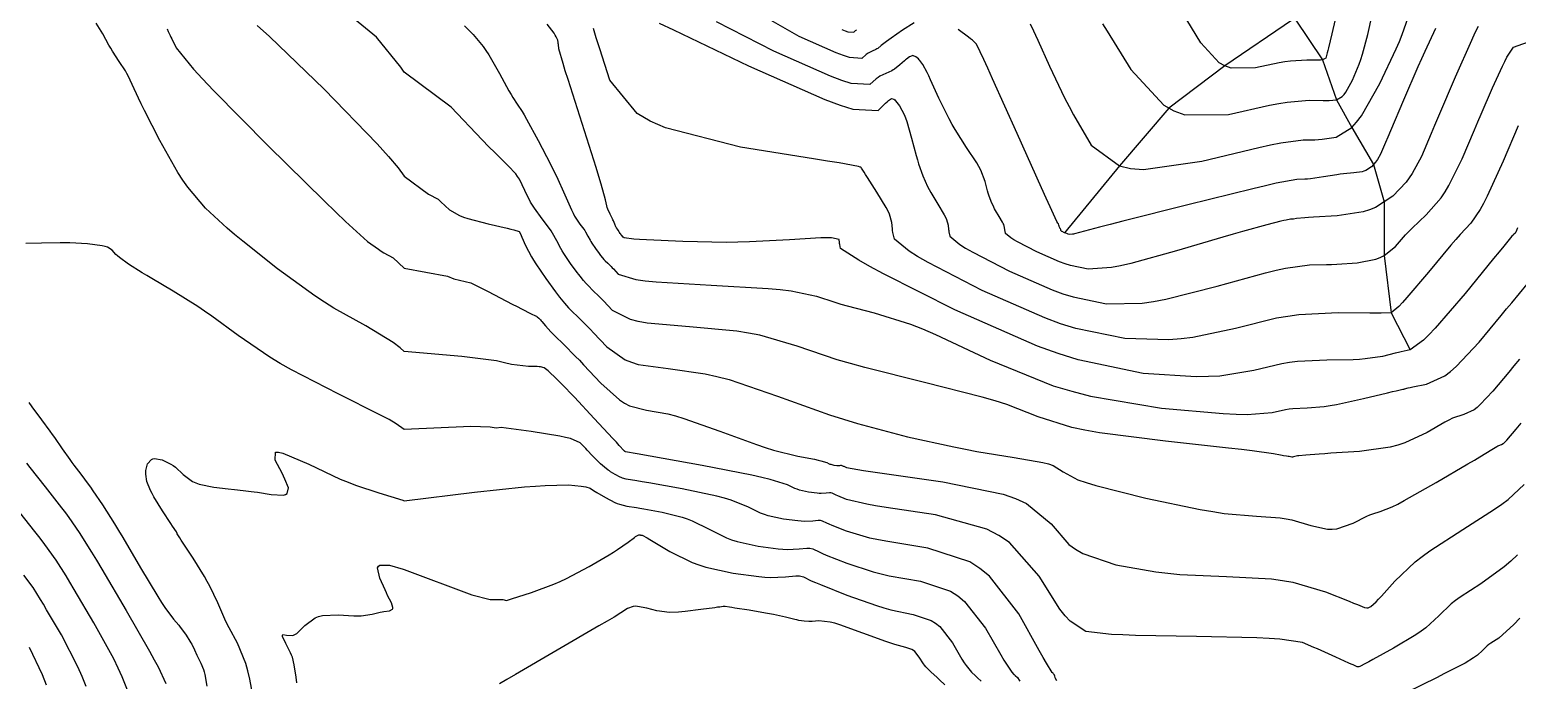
# Model space of a CAD drawing. Header units: metres. Extents: x 837117 to 838479, y 1189012 to 1191015.
# Drawn here: x 837966.1 to 838100.7, y 1189779.3 to 1189838.2 of the extents above; entities that cross this region are included whole.
import ezdxf

# ---------------------------------------------------------------- set-up
doc = ezdxf.new("R2010")
doc.units = ezdxf.units.M
doc.header["$LTSCALE"] = 0.3
for name, color, linetype in [('COTAS 10', 1, 'Continuous'), ('COTAS INT', 252, 'Continuous'), ('DRENAJE', 5, 'Continuous')]:
    doc.layers.add(name, color=color, linetype=linetype)

msp = doc.modelspace()

# ---------------------------------------------------------------- linework, layer by layer
at = {"layer": 'COTAS 10'}
for points in [[(838046.11, 1189838.78), (838045.05, 1189838.1), (838044.03, 1189837.4), (838043.81, 1189837.24), (838043.61, 1189837.1), (838043.14, 1189836.72), (838042.84, 1189836.47), (838042.75, 1189836.42), (838042.66, 1189836.36), (838042.32, 1189836.22), (838041.96, 1189836.04), (838041.86, 1189835.98), (838041.76, 1189835.9), (838041.38, 1189835.56), (838040.28, 1189835.63), (838039.72, 1189835.81), (838039.05, 1189836.05), (838035.7, 1189837.53), (838032.13, 1189839.59)], [(838005.44, 1189838.52), (838006.22, 1189837.72), (838007.13, 1189836.64), (838007.39, 1189836.27), (838007.66, 1189835.88), (838008.63, 1189834.19), (838009.47, 1189832.62), (838009.66, 1189832.29), (838009.82, 1189832.02), (838010.21, 1189831.43), (838010.65, 1189830.76), (838010.84, 1189830.44), (838011.06, 1189830.05), (838012.11, 1189828.14), (838013.24, 1189825.98), (838013.51, 1189825.43), (838013.76, 1189824.91), (838014.52, 1189823.2), (838015.12, 1189821.85), (838015.27, 1189821.55), (838015.41, 1189821.28), (838015.87, 1189820.57), (838016.24, 1189820.1), (838016.32, 1189819.98), (838016.39, 1189819.86), (838016.6, 1189819.48), (838016.8, 1189819.1), (838016.87, 1189818.98), (838016.95, 1189818.85), (838017.29, 1189818.36), (838017.62, 1189817.91), (838017.69, 1189817.81), (838017.75, 1189817.72), (838017.92, 1189817.51), (838018.06, 1189817.36), (838018.11, 1189817.31), (838018.17, 1189817.25), (838018.4, 1189817.03), (838018.7, 1189816.72), (838018.81, 1189816.62), (838018.91, 1189816.51), (838019.36, 1189816.03), (838020.95, 1189815.55), (838021.78, 1189815.44), (838022.77, 1189815.33), (838027.76, 1189815.04), (838032.91, 1189814.74), (838034.01, 1189814.64), (838034.98, 1189814.52), (838037.28, 1189814.04), (838038.93, 1189813.49), (838039.48, 1189813.33), (838040.06, 1189813.16), (838042.51, 1189812.55), (838045.77, 1189811.51), (838046.86, 1189811.08), (838048.04, 1189810.58), (838052.99, 1189808.26), (838058.7, 1189805.94), (838060.37, 1189805.44), (838062.06, 1189805), (838068.48, 1189803.92), (838074.05, 1189803.44), (838075.22, 1189803.38), (838076.22, 1189803.35), (838078.48, 1189803.51), (838079.69, 1189803.79), (838080.03, 1189803.85), (838080.37, 1189803.89), (838081.64, 1189803.95), (838083.2, 1189804.07), (838083.73, 1189804.15), (838084.31, 1189804.25), (838086.74, 1189804.78), (838088.93, 1189805.31), (838089.36, 1189805.41), (838089.71, 1189805.49), (838090.31, 1189805.62), (838090.38, 1189805.63), (838090.4, 1189805.64), (838090.42, 1189805.64), (838090.46, 1189805.66), (838090.79, 1189805.74), (838090.98, 1189805.78), (838091.22, 1189805.83), (838092.45, 1189806.07), (838094.1, 1189806.84), (838094.61, 1189807.22), (838095.13, 1189807.67), (838097.2, 1189809.88), (838099.2, 1189812.31), (838099.69, 1189812.9), (838100.15, 1189813.45), (838101.56, 1189815.13)], [(838093.27, 1189838.27), (838092.3, 1189836.19), (838091.99, 1189835.51), (838091.67, 1189834.79), (838090.36, 1189831.77), (838089.18, 1189829.01), (838088.94, 1189828.44), (838088.73, 1189827.95), (838088.28, 1189826.89), (838088.02, 1189826.41), (838087.94, 1189826.28), (838087.84, 1189826.16), (838087.46, 1189825.75), (838086.96, 1189825.43), (838086.79, 1189825.36), (838086.62, 1189825.31), (838085.87, 1189825.19), (838084.94, 1189825.11), (838084.65, 1189825.07), (838084.35, 1189825.03), (838083.12, 1189824.84), (838081.95, 1189824.67), (838081.68, 1189824.64), (838081.43, 1189824.62), (838080.72, 1189824.59), (838078.86, 1189824.26), (838077.89, 1189824.04), (838076.73, 1189823.76), (838070.86, 1189822.31), (838065, 1189820.83), (838063.83, 1189820.53), (838062.87, 1189820.28), (838061.06, 1189819.8), (838060.61, 1189819.68), (838060.51, 1189819.66), (838060.43, 1189819.64), (838060.2, 1189819.62), (838060.03, 1189819.66), (838059.97, 1189819.68), (838059.92, 1189819.7), (838059.7, 1189819.79), (838059.51, 1189819.89), (838059.48, 1189819.91), (838059.45, 1189819.93), (838059.4, 1189819.97), (838059.39, 1189819.99), (838059.39, 1189820), (838059.39, 1189820.03), (838059.38, 1189820.06), (838059.38, 1189820.07), (838059.37, 1189820.08), (838059.34, 1189820.13), (838059.3, 1189820.19), (838059.29, 1189820.21), (838059.28, 1189820.23), (838059.26, 1189820.28), (838059.24, 1189820.34), (838059.23, 1189820.36), (838059.23, 1189820.38), (838059.2, 1189820.47), (838059.16, 1189820.58), (838059.14, 1189820.62), (838059.12, 1189820.66), (838059.02, 1189820.8), (838058.4, 1189822.12), (838058.05, 1189822.9), (838057.62, 1189823.85), (838055.42, 1189828.77), (838053.21, 1189833.7), (838052.77, 1189834.67), (838052.41, 1189835.46), (838051.75, 1189836.85), (838051.39, 1189837.21), (838051.22, 1189837.34), (838051.03, 1189837.49), (838050.08, 1189838.16)], [(838059.01, 1189779.25), (838058.91, 1189779.44), (838058.88, 1189779.5), (838058.87, 1189779.53), (838058.87, 1189779.55), (838058.83, 1189779.66), (838058.8, 1189779.76), (838058.78, 1189779.78), (838058.77, 1189779.8), (838058.72, 1189779.87), (838058.67, 1189779.92), (838058.65, 1189779.94), (838058.64, 1189779.95), (838058.58, 1189780), (838058.08, 1189780.84), (838057.79, 1189781.36), (838057.43, 1189781.99), (838055.58, 1189785.3), (838052.92, 1189788.7), (838052.06, 1189789.4), (838051.14, 1189789.99), (838047.36, 1189791.25), (838043.72, 1189791.83), (838042.88, 1189791.99), (838042.12, 1189792.16), (838040.01, 1189792.77), (838038.69, 1189793.3), (838038.43, 1189793.4), (838038.22, 1189793.49), (838037.83, 1189793.69), (838037.64, 1189793.74), (838037.55, 1189793.75), (838037.44, 1189793.75), (838036.94, 1189793.69), (838036.16, 1189793.66), (838035.89, 1189793.68), (838035.59, 1189793.7), (838034.3, 1189793.87), (838032.92, 1189794.18), (838032.57, 1189794.29), (838032.23, 1189794.41), (838031.12, 1189794.96), (838029.57, 1189795.59), (838028.96, 1189795.77), (838028.28, 1189795.95), (838025.13, 1189796.61), (838022.13, 1189797.15), (838021.53, 1189797.25), (838021.03, 1189797.34), (838020.07, 1189797.5), (838019.73, 1189797.59), (838019.63, 1189797.63), (838019.52, 1189797.67), (838019.09, 1189797.9), (838018.66, 1189798.16), (838018.55, 1189798.23), (838018.45, 1189798.3), (838018.1, 1189798.56), (838017.75, 1189798.87), (838017.64, 1189798.98), (838017.52, 1189799.1), (838017.04, 1189799.6), (838016.55, 1189800.12), (838016.43, 1189800.25), (838016.31, 1189800.38), (838015.92, 1189800.78), (838015.03, 1189801.16), (838014.59, 1189801.27), (838014.07, 1189801.38), (838011.49, 1189801.79), (838008.78, 1189802.16), (838008.31, 1189802.11), (838007.76, 1189802.19), (838006.01, 1189802.24), (838000, 1189801.97), (837999.26, 1189802.5), (837998.63, 1189802.87), (837997.86, 1189803.28), (837994.04, 1189805.2), (837989.8, 1189807.39), (837988.79, 1189807.96), (837987.84, 1189808.53), (837984.97, 1189810.48), (837982.59, 1189812.24), (837981.95, 1189812.69), (837981.32, 1189813.11), (837979.1, 1189814.49), (837977.17, 1189815.63), (837976.72, 1189815.9), (837976.3, 1189816.16), (837975.07, 1189816.95), (837974.24, 1189817.55), (837974.07, 1189817.69), (837973.92, 1189817.82), (837973.6, 1189818.2), (837973.16, 1189818.47), (837972.94, 1189818.53), (837972.68, 1189818.59), (837971.37, 1189818.77), (837969.77, 1189818.86), (837969.32, 1189818.87), (837968.87, 1189818.88), (837967.21, 1189818.83), (837965.79, 1189818.8)], [(837966.06, 1189804.42), (837966.33, 1189804.04), (837967.2, 1189802.85), (837967.96, 1189801.82), (837968.17, 1189801.53), (837968.37, 1189801.25), (837969.08, 1189800.22), (837969.76, 1189799.25), (837969.94, 1189799), (837970.12, 1189798.75), (837970.75, 1189797.93), (837971.43, 1189797.04), (837971.63, 1189796.75), (837971.85, 1189796.44), (837972.7, 1189795.17), (837973.79, 1189793.45), (837974.15, 1189792.85), (837974.54, 1189792.21), (837976.16, 1189789.47), (837977.72, 1189786.88), (837978.06, 1189786.34), (837978.36, 1189785.88), (837979.13, 1189784.82), (837979.62, 1189784.26), (837979.75, 1189784.1), (837979.87, 1189783.94), (837980.28, 1189783.38), (837980.62, 1189782.83), (837980.71, 1189782.68), (837980.78, 1189782.54), (837981.02, 1189782.04), (837981.23, 1189781.56), (837981.29, 1189781.43), (837981.35, 1189781.31), (837981.6, 1189780.85), (837981.84, 1189780.26), (837981.9, 1189780.04), (837981.96, 1189779.8), (837982.16, 1189778.74)], [(838100.89, 1189784.92), (838100.33, 1189784.32), (838098.98, 1189783.1), (838098.26, 1189782.64), (838098.09, 1189782.51), (838097.94, 1189782.39), (838097.51, 1189781.98), (838097.05, 1189781.56), (838096.89, 1189781.44), (838096.71, 1189781.32), (838095.93, 1189780.85), (838094.57, 1189780.13), (838094.02, 1189779.86), (838093.41, 1189779.54), (838090.58, 1189778.14)]]:
    msp.add_lwpolyline(points, dxfattribs=at)
at = {"layer": 'COTAS INT'}
for points in [[(838100.85, 1189808.33), (838100.35, 1189807.73), (838099.88, 1189807.17), (838098.45, 1189805.45), (838097.31, 1189804.23), (838097.03, 1189803.98), (838096.75, 1189803.77), (838095.83, 1189803.35), (838094.81, 1189803), (838094.47, 1189802.83), (838094.09, 1189802.64), (838092.51, 1189801.7), (838090.5, 1189800.76), (838089.85, 1189800.56), (838089.17, 1189800.39), (838086.39, 1189800), (838083.8, 1189799.83), (838083.24, 1189799.79), (838082.75, 1189799.75), (838081.54, 1189799.67), (838080.91, 1189799.61), (838080.78, 1189799.59), (838080.67, 1189799.58), (838080.43, 1189799.52), (838080.32, 1189799.48), (838080.29, 1189799.48), (838080.26, 1189799.48), (838080.15, 1189799.5), (838080.02, 1189799.54), (838079.98, 1189799.55), (838079.94, 1189799.55), (838079.78, 1189799.56), (838079.5, 1189799.6), (838079.39, 1189799.62), (838079.25, 1189799.65), (838078.62, 1189799.78), (838076.68, 1189800.06), (838075.71, 1189800.17), (838074.55, 1189800.3), (838068.84, 1189800.91), (838062.86, 1189801.68), (838061.55, 1189801.92), (838060.37, 1189802.16), (838057.34, 1189803.13), (838054.5, 1189804.23), (838053.44, 1189804.56), (838052.27, 1189804.91), (838047.06, 1189806.23), (838041.66, 1189807.58), (838040.36, 1189807.94), (838039.16, 1189808.29), (838035.53, 1189809.52), (838032.17, 1189810.51), (838031.14, 1189810.71), (838030.07, 1189810.89), (838025.81, 1189811.26), (838021.97, 1189811.6), (838021.16, 1189811.75), (838020.46, 1189811.92), (838018.84, 1189812.74), (838018.02, 1189813.62), (838017.82, 1189813.82), (838017.63, 1189814.02), (838017.07, 1189814.57), (838016.65, 1189814.99), (838016.55, 1189815.09), (838016.46, 1189815.18), (838016.2, 1189815.46), (838015.9, 1189815.84), (838015.78, 1189816), (838015.65, 1189816.18), (838015.04, 1189817), (838014.42, 1189817.91), (838014.28, 1189818.14), (838014.15, 1189818.35), (838013.79, 1189819.06), (838013.41, 1189819.75), (838013.28, 1189819.96), (838013.13, 1189820.18), (838012.46, 1189821.04), (838011.77, 1189822), (838011.59, 1189822.27), (838011.43, 1189822.55), (838010.92, 1189823.62), (838010.41, 1189824.63), (838010.25, 1189824.87), (838010.08, 1189825.11), (838009.41, 1189825.83), (838008.18, 1189827.03), (838007.66, 1189827.56), (838007.06, 1189828.18), (838004.25, 1189831.14), (838000, 1189834.3), (837999.69, 1189834.76), (837997.48, 1189837.49), (837994.85, 1189839.66)], [(838056.6, 1189838.7), (838056.91, 1189838.05), (838057.08, 1189837.67), (838057.29, 1189837.22), (838058.35, 1189834.85), (838059.71, 1189831.99), (838060.12, 1189831.21), (838060.53, 1189830.44), (838062.13, 1189827.7), (838064.68, 1189825.84), (838065.69, 1189825.61), (838066.84, 1189825.52), (838072.13, 1189826.25), (838077.28, 1189827.49), (838078.35, 1189827.73), (838079.27, 1189827.91), (838081.28, 1189828.18), (838082.35, 1189828.19), (838082.67, 1189828.21), (838083, 1189828.24), (838084.28, 1189828.42), (838085.7, 1189829.3), (838086.13, 1189829.78), (838086.56, 1189830.36), (838088.24, 1189833.3), (838089.7, 1189836.41), (838090, 1189837.1), (838090.25, 1189837.71), (838090.8, 1189839.27)], [(838063.15, 1189838.7), (838063.57, 1189838.02), (838065.72, 1189834.55), (838068.68, 1189831.32), (838069.61, 1189830.8), (838070.6, 1189830.44), (838074.55, 1189830.47), (838078.26, 1189831.33), (838079.1, 1189831.49), (838079.84, 1189831.61), (838081.84, 1189831.77), (838083.1, 1189831.74), (838083.38, 1189831.74), (838083.63, 1189831.74), (838084.31, 1189831.8), (838084.83, 1189832.12), (838084.99, 1189832.3), (838085.15, 1189832.51), (838085.76, 1189833.59), (838086.37, 1189835.03), (838086.52, 1189835.47), (838086.67, 1189835.93), (838087.15, 1189837.72), (838087.54, 1189839.51)], [(838100.68, 1189790.64), (838100.07, 1189790.07), (838099.47, 1189789.54), (838097.35, 1189788.01), (838095.5, 1189786.82), (838095.07, 1189786.5), (838094.68, 1189786.19), (838093.55, 1189785.12), (838092.38, 1189784.04), (838091.96, 1189783.73), (838091.49, 1189783.41), (838089.46, 1189782.19), (838087.6, 1189781.16), (838087.24, 1189780.96), (838086.94, 1189780.8), (838086.42, 1189780.52), (838086.34, 1189780.5), (838086.31, 1189780.49), (838086.29, 1189780.49), (838086.19, 1189780.51), (838085.83, 1189780.67), (838085.64, 1189780.75), (838085.41, 1189780.85), (838084.26, 1189781.38), (838082.93, 1189781.97), (838082.59, 1189782.12), (838082.27, 1189782.26), (838081.22, 1189782.7), (838079.17, 1189783.02), (838078.22, 1189783.08), (838077.1, 1189783.14), (838071.65, 1189783.25), (838066.14, 1189783.34), (838064.98, 1189783.39), (838063.97, 1189783.44), (838061.65, 1189783.69), (838060.21, 1189784.64), (838059.77, 1189785.13), (838059.29, 1189785.72), (838057.41, 1189788.7), (838054.73, 1189791.75), (838053.77, 1189792.4), (838052.7, 1189792.96), (838048.03, 1189794.25), (838043.57, 1189794.91), (838042.63, 1189795.07), (838041.83, 1189795.21), (838040.01, 1189795.66), (838039.21, 1189795.97), (838039.06, 1189796.04), (838038.93, 1189796.09), (838038.7, 1189796.21), (838038.58, 1189796.24), (838038.53, 1189796.24), (838038.46, 1189796.24), (838038.16, 1189796.21), (838037.69, 1189796.19), (838037.53, 1189796.2), (838037.35, 1189796.22), (838036.57, 1189796.32), (838035.75, 1189796.5), (838035.54, 1189796.57), (838035.33, 1189796.64), (838034.67, 1189796.97), (838033.1, 1189797.47), (838032.34, 1189797.65), (838031.43, 1189797.84), (838026.94, 1189798.71), (838021.07, 1189799.77), (838020, 1189799.96), (838020, 1189799.96), (838020, 1189799.97), (838019.99, 1189799.97), (838019.98, 1189799.97), (838019.98, 1189799.97), (838019.98, 1189799.98), (838019.97, 1189799.98), (838019.96, 1189799.99), (838019.94, 1189800.01), (838019.94, 1189800.02), (838019.93, 1189800.02), (838019.89, 1189800.06), (838019.45, 1189800.53), (838019.19, 1189800.82), (838018.87, 1189801.17), (838017.19, 1189802.98), (838015.39, 1189804.9), (838014.98, 1189805.32), (838014.63, 1189805.7), (838013.69, 1189806.64), (838013.13, 1189807.17), (838013.01, 1189807.28), (838012.9, 1189807.37), (838012.65, 1189807.57), (838012.33, 1189807.65), (838012.19, 1189807.66), (838012.03, 1189807.67), (838011.23, 1189807.67), (838009.7, 1189807.87), (838009.07, 1189808.01), (838008.35, 1189808.18), (838005.22, 1189808.59), (838000, 1189809.05), (837999.62, 1189809.38), (837999.01, 1189809.85), (837996.52, 1189811.35), (837993.63, 1189812.95), (837992.78, 1189813.49), (837991.9, 1189814.07), (837988.53, 1189816.52), (837985.39, 1189819.02), (837984.65, 1189819.63), (837983.98, 1189820.21), (837982.02, 1189822.01), (837980.42, 1189823.9), (837979.98, 1189824.54), (837979.53, 1189825.23), (837977.9, 1189828.12), (837976.52, 1189830.85), (837976.22, 1189831.44), (837975.97, 1189831.95), (837975.41, 1189833.19), (837975.04, 1189833.97), (837974.92, 1189834.2), (837974.79, 1189834.43), (837974.23, 1189835.29), (837973.62, 1189836.21), (837973.46, 1189836.48), (837973.3, 1189836.75), (837972.74, 1189837.77), (837972.14, 1189838.75)], [(837978.55, 1189838.23), (837978.65, 1189838), (837978.82, 1189837.64), (837978.89, 1189837.49), (837978.98, 1189837.32), (837979.38, 1189836.52), (837980.95, 1189834.58), (837981.77, 1189833.7), (837982.75, 1189832.66), (837987.7, 1189827.66), (837992.75, 1189822.68), (837993.8, 1189821.66), (837994.7, 1189820.8), (837996.69, 1189819), (837997.67, 1189818.29), (837997.92, 1189818.12), (837998.16, 1189817.97), (837998.99, 1189817.51), (838000, 1189816.58), (838003.91, 1189815.84), (838004.48, 1189815.6), (838006.01, 1189815.24), (838007.6, 1189814.46), (838009.75, 1189813.33), (838010.2, 1189813.1), (838010.59, 1189812.9), (838011.47, 1189812.46), (838011.87, 1189812.26), (838011.96, 1189812.22), (838012.03, 1189812.18), (838012.18, 1189812.06), (838012.31, 1189811.89), (838012.37, 1189811.82), (838012.43, 1189811.74), (838012.76, 1189811.35), (838013.26, 1189810.81), (838013.43, 1189810.64), (838013.61, 1189810.45), (838014.42, 1189809.66), (838015.49, 1189808.6), (838015.84, 1189808.24), (838016.22, 1189807.84), (838017.79, 1189806.17), (838019.48, 1189804.66), (838019.93, 1189804.37), (838020.37, 1189804.13), (838021.92, 1189803.72), (838023.84, 1189803.39), (838024.53, 1189803.21), (838025.28, 1189802.98), (838028.53, 1189801.82), (838031.85, 1189800.61), (838032.64, 1189800.35), (838033.38, 1189800.12), (838035.58, 1189799.57), (838037.11, 1189799.28), (838037.42, 1189799.21), (838037.68, 1189799.15), (838038.21, 1189798.98), (838038.43, 1189798.87), (838038.5, 1189798.85), (838038.57, 1189798.83), (838038.85, 1189798.76), (838039.11, 1189798.73), (838039.17, 1189798.73), (838039.23, 1189798.72), (838039.38, 1189798.73), (838039.48, 1189798.74), (838039.52, 1189798.74), (838039.56, 1189798.73), (838039.64, 1189798.69), (838039.68, 1189798.67), (838039.74, 1189798.65), (838040, 1189798.54), (838041.54, 1189798.27), (838042.39, 1189798.14), (838043.42, 1189797.99), (838048.7, 1189797.25), (838054.15, 1189796.12), (838055.29, 1189795.73), (838056.27, 1189795.29), (838058.49, 1189793.43), (838060.11, 1189791.58), (838060.71, 1189791.16), (838061.38, 1189790.77), (838064.36, 1189789.73), (838067.97, 1189789.09), (838069.05, 1189788.97), (838070.14, 1189788.87), (838074.36, 1189788.69), (838078.42, 1189788.46), (838079.42, 1189788.32), (838080.36, 1189788.16), (838083.32, 1189787.3), (838085.44, 1189786.44), (838085.86, 1189786.27), (838086.21, 1189786.13), (838086.85, 1189785.86), (838087.04, 1189785.83), (838087.1, 1189785.84), (838087.16, 1189785.85), (838087.4, 1189785.95), (838087.9, 1189786.4), (838088.12, 1189786.62), (838088.38, 1189786.9), (838089.59, 1189788.26), (838091.41, 1189789.99), (838092.05, 1189790.49), (838092.74, 1189791), (838095.72, 1189792.93), (838098.61, 1189794.76), (838099.25, 1189795.21), (838099.82, 1189795.64), (838101.28, 1189796.99)], [(837986.71, 1189838.55), (837987.82, 1189837.55), (837992.76, 1189832.79), (837997.55, 1189827.83), (837998.57, 1189826.69), (837999.45, 1189825.66), (838000, 1189824.9), (838002.18, 1189823.26), (838003.07, 1189822.83), (838003.32, 1189822.58), (838004.08, 1189821.87), (838004.99, 1189821.34), (838005.35, 1189821.2), (838005.75, 1189821.06), (838007.58, 1189820.59), (838009.31, 1189820.2), (838009.64, 1189820.12), (838009.91, 1189820.06), (838010.38, 1189819.91), (838010.5, 1189819.67), (838010.56, 1189819.54), (838010.63, 1189819.39), (838010.97, 1189818.63), (838011.5, 1189817.61), (838011.69, 1189817.29), (838011.9, 1189816.96), (838012.8, 1189815.65), (838013.68, 1189814.45), (838013.87, 1189814.19), (838014.04, 1189813.96), (838014.48, 1189813.41), (838014.86, 1189813), (838014.99, 1189812.86), (838015.13, 1189812.72), (838015.75, 1189812.12), (838016.56, 1189811.31), (838016.83, 1189811.03), (838017.12, 1189810.73), (838018.32, 1189809.46), (838019.97, 1189808.29), (838020.55, 1189808.06), (838021.17, 1189807.86), (838023.86, 1189807.49), (838027.22, 1189807.03), (838028.27, 1189806.79), (838029.37, 1189806.49), (838033.77, 1189804.99), (838038.45, 1189803.31), (838039.72, 1189802.91), (838040.99, 1189802.52), (838045.5, 1189801.32), (838049.69, 1189800.41), (838050.76, 1189800.2), (838051.79, 1189800), (838055.17, 1189799.46), (838057.74, 1189799), (838058.26, 1189798.86), (838058.7, 1189798.71), (838059.58, 1189798.16), (838060.93, 1189797.43), (838061.66, 1189797.18), (838062.55, 1189796.91), (838067.07, 1189795.77), (838071.98, 1189794.75), (838073.11, 1189794.55), (838074.15, 1189794.39), (838077.07, 1189794.13), (838079.22, 1189793.99), (838079.76, 1189793.91), (838080.28, 1189793.81), (838081.98, 1189793.3), (838083.5, 1189792.95), (838083.92, 1189792.95), (838084.33, 1189793), (838085.8, 1189793.5), (838087.05, 1189794.14), (838087.33, 1189794.26), (838087.59, 1189794.36), (838088.27, 1189794.55), (838089.35, 1189794.97), (838089.85, 1189795.23), (838090.44, 1189795.54), (838093.31, 1189797.18), (838096.19, 1189798.86), (838096.78, 1189799.21), (838097.28, 1189799.51), (838098.37, 1189800.17), (838098.81, 1189800.44), (838098.91, 1189800.49), (838098.99, 1189800.54), (838099.22, 1189800.63), (838099.39, 1189800.71), (838099.44, 1189800.74), (838099.5, 1189800.79), (838099.71, 1189801.02), (838100.56, 1189802.02), (838101.01, 1189802.56)], [(838100.67, 1189820.23), (838100.59, 1189820), (838100.53, 1189819.84), (838100.51, 1189819.81), (838100.49, 1189819.78), (838100.43, 1189819.71), (838100.35, 1189819.65), (838100.32, 1189819.62), (838100.3, 1189819.59), (838100.17, 1189819.46), (838099.44, 1189818.57), (838099.03, 1189818.07), (838098.52, 1189817.45), (838095.94, 1189814.3), (838093.24, 1189811.16), (838092.67, 1189810.55), (838092.17, 1189810.05), (838090.98, 1189809.18), (838090.16, 1189809), (838089.9, 1189808.95), (838089.62, 1189808.88), (838088.46, 1189808.6), (838086.91, 1189808.36), (838086.39, 1189808.32), (838085.82, 1189808.28), (838083.42, 1189808.24), (838080.78, 1189808.12), (838080.06, 1189808.03), (838079.35, 1189807.92), (838076.82, 1189807.32), (838073.77, 1189806.82), (838072.73, 1189806.77), (838071.61, 1189806.76), (838066.82, 1189807.06), (838060.96, 1189808.27), (838059.15, 1189808.85), (838057.27, 1189809.52), (838049.79, 1189812.82), (838043.34, 1189816.08), (838042.1, 1189816.74), (838041.1, 1189817.29), (838039.46, 1189818.36), (838039.38, 1189818.71), (838039.37, 1189818.8), (838039.35, 1189818.89), (838039.33, 1189819.17), (838038.65, 1189819.32), (838038.21, 1189819.33), (838037.67, 1189819.32), (838034.84, 1189819.14), (838031.22, 1189818.95), (838030.18, 1189818.93), (838029.13, 1189818.91), (838025.18, 1189818.99), (838021.9, 1189819.13), (838021.27, 1189819.17), (838020.75, 1189819.2), (838019.89, 1189819.31), (838019.81, 1189819.39), (838019.68, 1189819.52), (838019.67, 1189819.53), (838019.66, 1189819.54), (838019.64, 1189819.57), (838019.61, 1189819.6), (838019.6, 1189819.62), (838019.59, 1189819.64), (838019.53, 1189819.72), (838019.47, 1189819.8), (838019.46, 1189819.82), (838019.44, 1189819.84), (838019.37, 1189819.98), (838019.36, 1189820), (838019.35, 1189820.02), (838019.28, 1189820.1), (838019.2, 1189820.22), (838019.18, 1189820.27), (838019.15, 1189820.32), (838019.05, 1189820.56), (838018.91, 1189820.86), (838018.87, 1189820.95), (838018.82, 1189821.05), (838018.61, 1189821.46), (838018.4, 1189821.92), (838018.35, 1189822.06), (838018.31, 1189822.21), (838018.19, 1189822.76), (838017.81, 1189824.18), (838017.6, 1189824.87), (838017.35, 1189825.68), (838016.08, 1189829.67), (838014.81, 1189833.64), (838014.56, 1189834.43), (838014.36, 1189835.1), (838013.99, 1189836.42), (838013.94, 1189836.83), (838013.93, 1189836.92), (838013.92, 1189837), (838013.9, 1189837.21), (838013.75, 1189837.52), (838013.66, 1189837.66), (838013.55, 1189837.83), (838012.94, 1189838.66)], [(838100.74, 1189829.45), (838099.38, 1189826.27), (838097.94, 1189823.09), (838097.61, 1189822.44), (838097.31, 1189821.88), (838096.47, 1189820.66), (838095.49, 1189819.62), (838095.1, 1189819.18), (838094.66, 1189818.66), (838092.63, 1189816.23), (838090.68, 1189813.92), (838090.28, 1189813.47), (838089.95, 1189813.11), (838089.26, 1189812.53), (838088.36, 1189812.52), (838087.88, 1189812.52), (838087.32, 1189812.52), (838084.45, 1189812.54), (838080.91, 1189812.35), (838079.91, 1189812.21), (838078.89, 1189812.04), (838075.17, 1189811.13), (838071.33, 1189810.29), (838070.25, 1189810.17), (838069.16, 1189810.09), (838065.17, 1189810.2), (838060.73, 1189811.12), (838059.36, 1189811.55), (838057.93, 1189812.07), (838052.27, 1189814.56), (838047.37, 1189817.1), (838046.42, 1189817.64), (838045.65, 1189818.11), (838044.33, 1189819.2), (838044.2, 1189819.81), (838044.17, 1189819.98), (838044.15, 1189820.14), (838044.1, 1189820.7), (838043.88, 1189821.46), (838043.75, 1189821.74), (838043.58, 1189822.06), (838042.74, 1189823.47), (838041.89, 1189824.78), (838041.72, 1189825.04), (838041.59, 1189825.25), (838041.36, 1189825.62), (838041.31, 1189825.69), (838041.28, 1189825.71), (838041.24, 1189825.73), (838041.08, 1189825.79), (838039.33, 1189826.1), (838038.29, 1189826.27), (838037.01, 1189826.48), (838030.42, 1189827.54), (838023.64, 1189829.27), (838022.25, 1189829.89), (838021.07, 1189830.58), (838018.58, 1189833.6), (838017.68, 1189836.41), (838017.5, 1189836.97), (838017.36, 1189837.43), (838017.11, 1189838.28)], [(838023.05, 1189838.75), (838024.34, 1189838.13), (838031.12, 1189834.9), (838038.04, 1189831.85), (838039.43, 1189831.33), (838040.58, 1189830.97), (838042.86, 1189830.83), (838043.52, 1189831.5), (838043.66, 1189831.63), (838043.78, 1189831.74), (838044.07, 1189831.94), (838044.28, 1189831.87), (838044.36, 1189831.81), (838044.44, 1189831.73), (838044.8, 1189831.28), (838045.21, 1189830.49), (838045.33, 1189830.19), (838045.45, 1189829.85), (838045.88, 1189828.34), (838046.3, 1189826.77), (838046.41, 1189826.39), (838046.52, 1189826.03), (838046.9, 1189824.94), (838047.33, 1189823.98), (838047.47, 1189823.71), (838047.63, 1189823.42), (838048.27, 1189822.36), (838048.84, 1189821.4), (838048.96, 1189821.18), (838049.05, 1189820.99), (838049.2, 1189820.48), (838049.23, 1189820.09), (838049.24, 1189819.98), (838049.26, 1189819.87), (838049.35, 1189819.46), (838050.25, 1189818.71), (838050.77, 1189818.4), (838051.42, 1189818.03), (838054.75, 1189816.31), (838058.59, 1189814.61), (838059.56, 1189814.26), (838060.49, 1189813.97), (838063.51, 1189813.34), (838066.72, 1189813.41), (838067.77, 1189813.56), (838068.88, 1189813.76), (838073.51, 1189814.94), (838077.88, 1189816.17), (838078.84, 1189816.4), (838079.7, 1189816.59), (838081.86, 1189816.88), (838083.41, 1189816.9), (838083.87, 1189816.92), (838084.35, 1189816.94), (838086.17, 1189817.07), (838087.86, 1189817.4), (838088.25, 1189817.55), (838088.61, 1189817.72), (838089.64, 1189818.54), (838090.56, 1189819.58), (838090.85, 1189819.89), (838091.16, 1189820.2), (838092.43, 1189821.41), (838093.77, 1189822.95), (838094.12, 1189823.48), (838094.47, 1189824.05), (838095.68, 1189826.48), (838096.8, 1189829.11), (838097.1, 1189829.81), (838097.4, 1189830.5), (838098.42, 1189832.89), (838099.31, 1189834.86), (838099.52, 1189835.29), (838099.72, 1189835.67), (838100.32, 1189836.59), (838102.08, 1189837.21)], [(838097.11, 1189838.45), (838096.83, 1189837.87), (838096.51, 1189837.18), (838095.04, 1189833.85), (838093.53, 1189830.32), (838093.18, 1189829.5), (838092.87, 1189828.76), (838091.98, 1189826.69), (838091.16, 1189825.15), (838090.89, 1189824.76), (838090.6, 1189824.37), (838089.4, 1189823.08), (838087.82, 1189822.07), (838087.3, 1189821.87), (838086.73, 1189821.69), (838084.38, 1189821.32), (838082.23, 1189821.19), (838081.79, 1189821.16), (838081.43, 1189821.13), (838080.68, 1189821.06), (838080.43, 1189821.02), (838080.37, 1189821.01), (838080.31, 1189821.01), (838080.16, 1189821), (838079.75, 1189820.93), (838079.54, 1189820.88), (838079.28, 1189820.82), (838078, 1189820.51), (838075.8, 1189819.9), (838074.96, 1189819.66), (838074.03, 1189819.39), (838069.85, 1189818.15), (838065.7, 1189817.01), (838064.78, 1189816.8), (838063.96, 1189816.65), (838061.85, 1189816.48), (838060.26, 1189816.81), (838059.77, 1189816.97), (838059.26, 1189817.15), (838057.22, 1189818.05), (838055.46, 1189818.96), (838055.13, 1189819.15), (838054.85, 1189819.32), (838054.38, 1189819.71), (838054.33, 1189819.93), (838054.32, 1189819.99), (838054.31, 1189820.05), (838054.29, 1189820.25), (838054.21, 1189820.52), (838054.17, 1189820.63), (838054.11, 1189820.74), (838053.8, 1189821.25), (838053.46, 1189821.81), (838053.38, 1189821.96), (838053.31, 1189822.1), (838053.08, 1189822.61), (838052.88, 1189823.19), (838052.82, 1189823.37), (838052.76, 1189823.57), (838052.54, 1189824.41), (838052.14, 1189825.44), (838051.97, 1189825.77), (838051.78, 1189826.11), (838050.86, 1189827.51), (838049.81, 1189829.12), (838049.54, 1189829.59), (838049.27, 1189830.08), (838048.35, 1189831.97), (838047.59, 1189833.63), (838047.43, 1189833.98), (838047.28, 1189834.29), (838046.89, 1189835), (838046.64, 1189835.36), (838046.57, 1189835.44), (838046.5, 1189835.51), (838046.27, 1189835.71), (838046.05, 1189835.8), (838045.98, 1189835.81), (838045.92, 1189835.8), (838045.69, 1189835.71), (838045.41, 1189835.5), (838045.32, 1189835.42), (838045.23, 1189835.34), (838044.82, 1189834.97), (838044.35, 1189834.59), (838044.22, 1189834.51), (838044.08, 1189834.43), (838043.56, 1189834.2), (838043.01, 1189833.94), (838042.85, 1189833.83), (838042.69, 1189833.72), (838042.12, 1189833.2), (838040.43, 1189833.3), (838039.57, 1189833.57), (838038.54, 1189833.95), (838033.41, 1189836.22), (838028.24, 1189838.86)], [(838039.56, 1189838.16), (838039.87, 1189838.04), (838040.13, 1189837.96), (838040.65, 1189837.93), (838040.82, 1189838.09), (838040.87, 1189838.12), (838040.91, 1189838.15)], [(838084.18, 1189839.07), (838083.88, 1189837.77), (838083.59, 1189836.53), (838083.53, 1189836.27), (838083.47, 1189836.05), (838083.34, 1189835.59), (838083.03, 1189835.44), (838082.86, 1189835.41), (838082.66, 1189835.39), (838081.62, 1189835.4), (838080.14, 1189835.32), (838079.65, 1189835.26), (838079.12, 1189835.17), (838076.97, 1189834.7), (838074.77, 1189834.68), (838074.22, 1189834.88), (838073.7, 1189835.17), (838072.05, 1189836.97), (838070.76, 1189839.04)], [(837965.84, 1189798.93), (837966.14, 1189798.55), (837967.54, 1189796.78), (837969.01, 1189794.9), (837969.36, 1189794.44), (837969.68, 1189794.01), (837970.61, 1189792.67), (837971.72, 1189790.88), (837972.16, 1189790.16), (837972.65, 1189789.34), (837974.86, 1189785.59), (837976.97, 1189781.92), (837977.4, 1189781.15), (837977.75, 1189780.49), (837978.45, 1189779)], [(837986.65, 1189776.12), (837986.04, 1189779.39), (837985.86, 1189780.14), (837985.67, 1189780.81), (837984.92, 1189782.64), (837984.17, 1189784.03), (837983.97, 1189784.42), (837983.78, 1189784.82), (837983.14, 1189786.28), (837982.43, 1189787.81), (837982.19, 1189788.24), (837981.95, 1189788.68), (837980.92, 1189790.33), (837980.02, 1189791.69), (837979.84, 1189791.96), (837979.7, 1189792.17), (837979.48, 1189792.54), (837979.47, 1189792.6), (837979.46, 1189792.62), (837979.45, 1189792.64), (837979.41, 1189792.71), (837979.05, 1189793.24), (837978.9, 1189793.47), (837978.14, 1189794.62), (837977.36, 1189795.89), (837977.19, 1189796.19), (837977.05, 1189796.46), (837976.72, 1189797.28), (837976.63, 1189797.93), (837976.63, 1189798.11), (837976.64, 1189798.28), (837976.79, 1189798.87), (837977.13, 1189799.27), (837977.27, 1189799.32), (837977.42, 1189799.35), (837978.11, 1189799.23), (837978.9, 1189798.85), (837979.1, 1189798.72), (837979.31, 1189798.57), (837980.02, 1189797.91), (837980.86, 1189797.27), (837981.14, 1189797.14), (837981.46, 1189797.02), (837982.78, 1189796.75), (837984.08, 1189796.61), (837984.65, 1189796.55), (837985.42, 1189796.47), (837986.17, 1189796.38), (837986.43, 1189796.34), (837986.72, 1189796.3), (837987.98, 1189796.1), (837989.07, 1189796.05), (837989.27, 1189796.1), (837989.41, 1189796.18), (837989.52, 1189796.69), (837989.21, 1189797.49), (837989.09, 1189797.75), (837988.95, 1189798.03), (837988.33, 1189799.2), (837988.35, 1189799.93), (837988.62, 1189799.93), (837989.01, 1189799.85), (837991.36, 1189798.85), (837994.22, 1189797.5), (837994.93, 1189797.2), (837995.6, 1189796.94), (837997.71, 1189796.25), (837999.86, 1189795.58), (838000, 1189795.52), (838006.36, 1189796.31), (838010.89, 1189796.78), (838011.87, 1189796.86), (838012.74, 1189796.92), (838014.87, 1189796.96), (838015.99, 1189796.86), (838016.22, 1189796.83), (838016.41, 1189796.8), (838016.81, 1189796.67), (838017.13, 1189796.46), (838017.27, 1189796.37), (838017.43, 1189796.27), (838018.19, 1189795.82), (838019.05, 1189795.38), (838019.26, 1189795.29), (838019.47, 1189795.21), (838020.13, 1189795.04), (838020.99, 1189794.92), (838021.31, 1189794.86), (838021.68, 1189794.8), (838023.32, 1189794.51), (838025.12, 1189794.06), (838025.59, 1189793.9), (838026.05, 1189793.72), (838027.57, 1189792.95), (838029.13, 1189792.18), (838029.61, 1189792.01), (838030.1, 1189791.85), (838032.02, 1189791.42), (838033.83, 1189791.19), (838034.24, 1189791.15), (838034.63, 1189791.13), (838035.71, 1189791.17), (838036.42, 1189791.25), (838036.57, 1189791.25), (838036.69, 1189791.25), (838036.96, 1189791.17), (838037.51, 1189790.9), (838037.81, 1189790.77), (838038.17, 1189790.62), (838040.02, 1189789.89), (838042.42, 1189789.1), (838043.13, 1189788.92), (838043.86, 1189788.75), (838046.69, 1189788.25), (838049.4, 1189787.35), (838050.06, 1189786.93), (838050.67, 1189786.43), (838052.58, 1189783.99), (838053.94, 1189781.59), (838054.22, 1189781.12), (838054.45, 1189780.73), (838054.94, 1189780.01), (838055.14, 1189779.82), (838055.2, 1189779.77), (838055.25, 1189779.72), (838055.45, 1189779.53), (838055.62, 1189779.3), (838055.67, 1189779.22)], [(837975.48, 1189777.09), (837974.5, 1189779.61), (837974.14, 1189780.39), (837973.73, 1189781.22), (837971.93, 1189784.49), (837970.16, 1189787.5), (837969.76, 1189788.16), (837969.42, 1189788.73), (837968.52, 1189790.17), (837967.51, 1189791.58), (837967.08, 1189792.14), (837966.6, 1189792.76), (837964.32, 1189795.63)], [(837990.29, 1189779.07), (837990.22, 1189779.56), (837990.06, 1189780.69), (837989.89, 1189781.37), (837989.81, 1189781.57), (837989.72, 1189781.78), (837989.3, 1189782.61), (837989, 1189783.25), (837988.99, 1189783.36), (837989.01, 1189783.42), (837989.34, 1189783.38), (837989.93, 1189783.34), (837990.11, 1189783.42), (837990.29, 1189783.53), (837991.02, 1189784.23), (837991.95, 1189784.95), (837992.26, 1189785.07), (837992.6, 1189785.16), (837994.02, 1189785.21), (837995.45, 1189785.11), (837995.8, 1189785.11), (837996.12, 1189785.12), (837997.09, 1189785.27), (837997.83, 1189785.45), (837998.01, 1189785.49), (837998.17, 1189785.52), (837998.67, 1189785.58), (837998.95, 1189785.71), (837998.98, 1189785.77), (837998.98, 1189785.86), (837998.84, 1189786.3), (837998.5, 1189786.97), (837998.39, 1189787.2), (837998.27, 1189787.46), (837997.78, 1189788.54), (837997.59, 1189789.46), (837997.66, 1189789.61), (837997.78, 1189789.71), (837998.68, 1189789.7), (837999.89, 1189789.34), (838000, 1189789.31), (838006.1, 1189787.03), (838007.77, 1189786.59), (838008.92, 1189786.59), (838009.26, 1189786.51), (838009.69, 1189786.65), (838011.51, 1189787.24), (838013.54, 1189787.99), (838014.1, 1189788.24), (838014.67, 1189788.5), (838016.72, 1189789.58), (838018.52, 1189790.64), (838018.92, 1189790.89), (838019.28, 1189791.12), (838020.24, 1189791.78), (838020.81, 1189792.21), (838020.92, 1189792.29), (838021.02, 1189792.36), (838021.23, 1189792.45), (838021.33, 1189792.44), (838021.36, 1189792.43), (838021.39, 1189792.43), (838021.51, 1189792.41), (838021.97, 1189792.17), (838022.22, 1189792.02), (838022.52, 1189791.85), (838024.03, 1189790.94), (838026.03, 1189789.95), (838026.64, 1189789.73), (838027.27, 1189789.52), (838029.74, 1189788.97), (838032.07, 1189788.67), (838032.6, 1189788.63), (838033.09, 1189788.6), (838034.49, 1189788.65), (838035.4, 1189788.75), (838035.59, 1189788.75), (838035.75, 1189788.75), (838036.1, 1189788.65), (838036.8, 1189788.3), (838037.18, 1189788.14), (838037.65, 1189787.94), (838040.02, 1189787), (838042.71, 1189786.05), (838043.38, 1189785.85), (838044.01, 1189785.67), (838046.02, 1189785.25), (838047.66, 1189784.71), (838048.05, 1189784.45), (838048.43, 1189784.15), (838049.58, 1189782.68), (838050.44, 1189781.19), (838050.64, 1189780.88), (838050.82, 1189780.61), (838051.3, 1189780.01), (838051.65, 1189779.7), (838051.74, 1189779.61), (838051.84, 1189779.52), (838052.17, 1189779.2)], [(837971.25, 1189778.73), (837970.87, 1189779.64), (837970.49, 1189780.51), (837969.01, 1189783.39), (837967.66, 1189785.66), (837967.37, 1189786.16), (837967.1, 1189786.59), (837966.43, 1189787.68), (837965.61, 1189788.8)], [(838048.89, 1189778.86), (838048.42, 1189779.32), (838048.29, 1189779.44), (838048.15, 1189779.57), (838047.66, 1189780.02), (838047.18, 1189780.5), (838047.06, 1189780.64), (838046.95, 1189780.79), (838046.57, 1189781.37), (838046.18, 1189781.88), (838046.05, 1189781.98), (838045.91, 1189782.07), (838045.35, 1189782.25), (838044.38, 1189782.51), (838043.99, 1189782.64), (838043.54, 1189782.79), (838041.47, 1189783.56), (838039.39, 1189784.3), (838038.93, 1189784.44), (838038.53, 1189784.54), (838037.5, 1189784.67), (838036.88, 1189784.62), (838036.73, 1189784.62), (838036.59, 1189784.62), (838036.16, 1189784.63), (838035.68, 1189784.71), (838035.5, 1189784.75), (838035.31, 1189784.79), (838034.47, 1189784.99), (838033.38, 1189785.24), (838033.04, 1189785.3), (838032.67, 1189785.37), (838031.2, 1189785.62), (838029.89, 1189785.82), (838029.63, 1189785.86), (838029.41, 1189785.9), (838029.01, 1189785.95), (838028.93, 1189785.96), (838028.91, 1189785.96), (838028.89, 1189785.96), (838028.85, 1189785.96), (838028.53, 1189785.91), (838028.33, 1189785.89), (838028.09, 1189785.85), (838026.81, 1189785.68), (838025.42, 1189785.51), (838025.1, 1189785.48), (838024.81, 1189785.46), (838023.99, 1189785.43), (838023.3, 1189785.5), (838023.08, 1189785.53), (838022.85, 1189785.58), (838021.94, 1189785.81), (838021.08, 1189785.97), (838020.88, 1189785.98), (838020.7, 1189785.96), (838020.19, 1189785.77), (838018.98, 1189785.01), (838018.36, 1189784.64), (838017.61, 1189784.2), (838010.06, 1189779.82), (838009.28, 1189779.36), (838008.63, 1189778.97)], [(837966.08, 1189782.29), (837967.25, 1189779.81), (837967.61, 1189778.89)]]:
    msp.add_lwpolyline(points, dxfattribs=at)
at = {"layer": 'DRENAJE'}
for p, q in [((838080.33, 1189839.06), (838074.22, 1189834.88)), ((838080.56, 1189839.1), (838083.03, 1189835.44)), ((838083.03, 1189835.44), (838084.31, 1189831.8)), ((838074.22, 1189834.88), (838069.15, 1189831.06)), ((838084.31, 1189831.8), (838085.7, 1189829.3)), ((838069.15, 1189831.06), (838064.68, 1189825.84)), ((838085.7, 1189829.3), (838087.65, 1189825.95)), ((838064.68, 1189825.84), (838059.7, 1189819.79)), ((838087.65, 1189825.95), (838088.61, 1189822.58)), ((838088.61, 1189822.58), (838088.61, 1189817.72)), ((838088.61, 1189817.72), (838089.26, 1189812.53)), ((838089.26, 1189812.53), (838090.98, 1189809.18))]:
    msp.add_line(p, q, dxfattribs=at)

doc.saveas('drawing.dxf')
